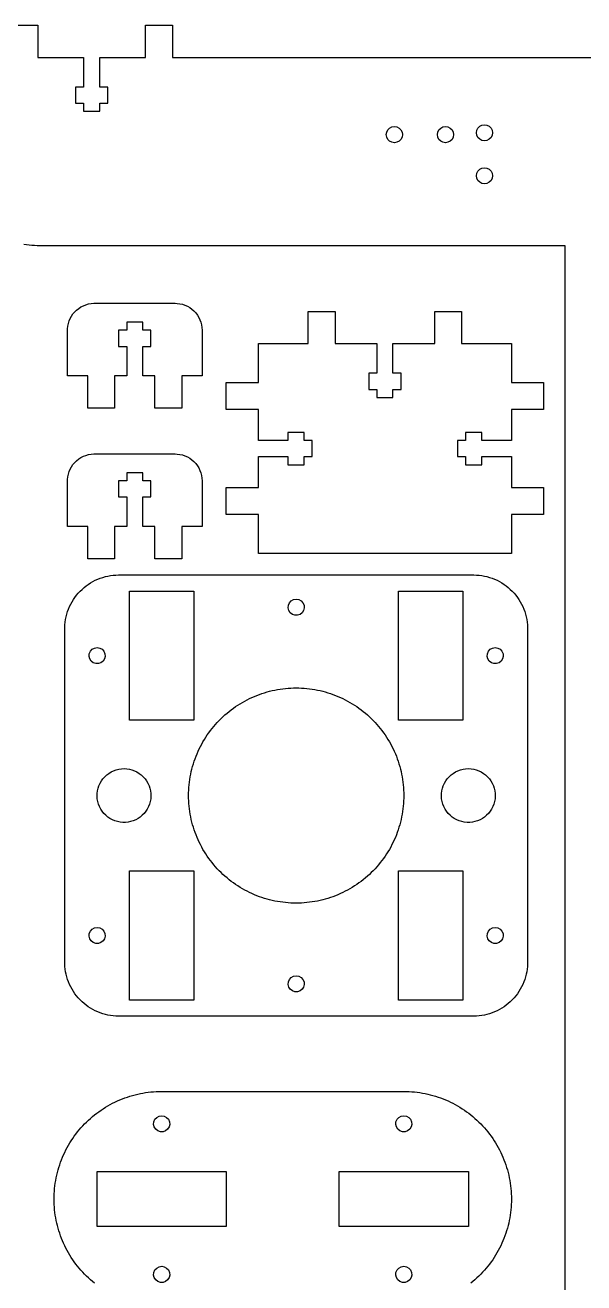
# Model space of a CAD drawing. Extents: x 3 to 1396, y 3 to 487.
# Drawn here: x 642.6 to 746.4, y 139.4 to 373.2 of the extents above; entities that cross this region are included whole.
import ezdxf

# ---------------------------------------------------------------- set-up
doc = ezdxf.new("R2010")
doc.units = 0
doc.layers.add('Layer_1', color=7, linetype='CONTINUOUS')

msp = doc.modelspace()

# ---------------------------------------------------------------- linework, layer by layer
at = {"layer": 'Layer_1', "color": 7}
for points in [[(629.962079, 347.159529), (629.962079, 367.159529), (639.962088, 367.159529), (639.962088, 373.159528), (644.962078, 373.159528), (644.962078, 367.159529), (653.462075, 367.159529), (653.462075, 361.659528), (651.962092, 361.659528), (651.962092, 358.659529), (653.462075, 358.659529), (653.462075, 357.159529), (656.462097, 357.159529), (656.462097, 358.659529), (657.96208, 358.659529), (657.96208, 361.659528), (656.462097, 361.659528), (656.462097, 367.159529), (664.962094, 367.159529), (664.962094, 373.159528), (669.962084, 373.159528), (669.962084, 367.159529), (777.962094, 367.159529)], [(709.712096, 352.809528), (709.785079, 353.273527), (709.998072, 353.691529), (710.330078, 354.023529), (710.748078, 354.236528), (711.212079, 354.309528), (711.676081, 354.236528), (712.09408, 354.023529), (712.426086, 353.691529), (712.639079, 353.273527), (712.71209, 352.809528), (712.639079, 352.345529), (712.426086, 351.927527), (712.09408, 351.595529), (711.676081, 351.382528), (711.212079, 351.309528), (710.748078, 351.382528), (710.330078, 351.595529), (709.998072, 351.927527), (709.785079, 352.345529), (709.712096, 352.809528)], [(719.212091, 352.809528), (719.285074, 353.273527), (719.498095, 353.691529), (719.830073, 354.023529), (720.248073, 354.236528), (720.712074, 354.309528), (721.176076, 354.236528), (721.594075, 354.023529), (721.926081, 353.691529), (722.139074, 353.273527), (722.212085, 352.809528), (722.139074, 352.345529), (721.926081, 351.927527), (721.594075, 351.595529), (721.176076, 351.382528), (720.712074, 351.309528), (720.248073, 351.382528), (719.830073, 351.595529), (719.498095, 351.927527), (719.285074, 352.345529), (719.212091, 352.809528)], [(726.46207, 353.159528), (726.535081, 353.623527), (726.748074, 354.041527), (727.08008, 354.373527), (727.498079, 354.586529), (727.962081, 354.659528), (728.426082, 354.586529), (728.844082, 354.373527), (729.176088, 354.041527), (729.389081, 353.623527), (729.462092, 353.159528), (729.389081, 352.695527), (729.176088, 352.277528), (728.844082, 351.945527), (728.426082, 351.732528), (727.962081, 351.659529), (727.498079, 351.732528), (727.08008, 351.945527), (726.748074, 352.277528), (726.535081, 352.695527), (726.46207, 353.159528)], [(726.46207, 345.159528), (726.535081, 345.623529), (726.748074, 346.041528), (727.08008, 346.373529), (727.498079, 346.586528), (727.962081, 346.659527), (728.426082, 346.586528), (728.844082, 346.373529), (729.176088, 346.041528), (729.389081, 345.623529), (729.462092, 345.159528), (729.389081, 344.695529), (729.176088, 344.277527), (728.844082, 343.945529), (728.426082, 343.732527), (727.962081, 343.659528), (727.498079, 343.732527), (727.08008, 343.945529), (726.748074, 344.277527), (726.535081, 344.695529), (726.46207, 345.159528)], [(644.837081, 332.160527), (644.339072, 332.172522), (643.841091, 332.201528), (643.344098, 332.246529), (642.850096, 332.308527), (642.357082, 332.387527)], [(741.586076, 110.264527), (742.065092, 110.385516), (742.478096, 110.655518), (742.78109, 111.045521), (742.94207, 111.512514), (742.94207, 111.759515), (742.962107, 111.759515), (742.962079, 332.159528), (644.962078, 332.159528), (644.962078, 332.161504), (644.837081, 332.1604)], [(650.462081, 307.959529), (650.462081, 316.459529), (650.468007, 316.459529), (650.468092, 316.708528), (650.518074, 317.204527), (650.617077, 317.693528), (650.764087, 318.169527), (650.95707, 318.628528), (651.196084, 319.066528), (651.476077, 319.478527), (651.797076, 319.860529), (652.154088, 320.208529), (652.543074, 320.519529), (652.96209, 320.789529), (653.406082, 321.017527), (653.870083, 321.199527), (654.349071, 321.334528), (654.840081, 321.42053), (655.337074, 321.457529), (655.462071, 321.454537), (655.462071, 321.459524), (670.462097, 321.459527), (670.462097, 321.454532), (670.83607, 321.445526), (671.330072, 321.383527), (671.816086, 321.272529), (672.289091, 321.113528), (672.743074, 320.908528), (673.175071, 320.659529), (673.579072, 320.368529), (673.953073, 320.038527), (674.292078, 319.673529), (674.593097, 319.276527), (674.85308, 318.850529), (675.069093, 318.401528), (675.240091, 317.933527), (675.363084, 317.450529), (675.437082, 316.957529), (675.4622, 316.459529)], [(675.462087, 316.459529), (675.462087, 307.959529), (671.712088, 307.959529), (671.712088, 301.959529), (666.712098, 301.959529), (666.712098, 307.959529), (664.462081, 307.959529), (664.462081, 313.459529), (665.962092, 313.459529), (665.962092, 316.459529), (664.462081, 316.459529), (664.462081, 317.959528), (661.462087, 317.959528), (661.462087, 316.459529), (659.962076, 316.459529), (659.962076, 313.459529), (661.462087, 313.459529), (661.462087, 307.959529), (659.21207, 307.959529), (659.21207, 301.959529), (654.21208, 301.959529), (654.21208, 307.959529), (650.462081, 307.959529)], [(679.936071, 282.209528), (679.936071, 287.209529), (685.936088, 287.209529), (685.936088, 292.959528), (691.436091, 292.959528), (691.436091, 291.459528), (694.436085, 291.459528), (694.436085, 292.959528), (695.936096, 292.959528), (695.936096, 295.959527), (694.436085, 295.959527), (694.436085, 297.459527), (691.436091, 297.459527), (691.436091, 295.959527), (685.936088, 295.959527), (685.936088, 301.709528), (679.936071, 301.709528), (679.936071, 306.709527), (685.936088, 306.709527), (685.936088, 313.959528), (695.192073, 313.959528), (695.192073, 319.959527), (700.192092, 319.959527), (700.192092, 313.959528), (707.949082, 313.959528), (707.949082, 308.459528), (706.449071, 308.459528), (706.449071, 305.459528), (707.949082, 305.459528), (707.949082, 303.959528), (710.949076, 303.959528), (710.949076, 305.459528), (712.449087, 305.459528), (712.449087, 308.459528), (710.949076, 308.459528), (710.949076, 313.959528), (718.705079, 313.959528), (718.705079, 319.959527), (723.705097, 319.959527), (723.705097, 313.959528), (732.962071, 313.959528), (732.962071, 306.709527), (738.962087, 306.709527), (738.962087, 301.709528), (732.962071, 301.709528), (732.962071, 295.959527), (727.462096, 295.959527), (727.462096, 297.459527), (724.462074, 297.459527), (724.462074, 295.959527), (722.962091, 295.959527), (722.962091, 292.959528), (724.462074, 292.959528), (724.462074, 291.459528), (727.462096, 291.459528), (727.462096, 292.959528), (732.962071, 292.959528), (732.962071, 287.209529), (738.962087, 287.209529), (738.962087, 282.209528), (732.962071, 282.209528), (732.962071, 274.959527), (685.936088, 274.959527), (685.936088, 282.209528), (679.936071, 282.209528)], [(650.462081, 279.959528), (650.462081, 288.459528), (650.468007, 288.459528), (650.468092, 288.708527), (650.518074, 289.204527), (650.617077, 289.693528), (650.764087, 290.169529), (650.95707, 290.628527), (651.196084, 291.066528), (651.476077, 291.478527), (651.797076, 291.860529), (652.154088, 292.208529), (652.543074, 292.519529), (652.96209, 292.789528), (653.406082, 293.017527), (653.870083, 293.199529), (654.349071, 293.334527), (654.840081, 293.420529), (655.337074, 293.457528), (655.462071, 293.454537), (655.462071, 293.459524), (670.462097, 293.459529), (670.462097, 293.454534), (670.83607, 293.445525), (671.330072, 293.383527), (671.816086, 293.272529), (672.289091, 293.113528), (672.743074, 292.908527), (673.175071, 292.659528), (673.579072, 292.368529), (673.953073, 292.038529), (674.292078, 291.673528), (674.593097, 291.276529), (674.85308, 290.850529), (675.069093, 290.401527), (675.240091, 289.933527), (675.363084, 289.450529), (675.437082, 288.957529), (675.4622, 288.459528)], [(675.462087, 288.459528), (675.462087, 279.959528), (671.712088, 279.959528), (671.712088, 273.959529), (666.712098, 273.959529), (666.712098, 279.959528), (664.462081, 279.959528), (664.462081, 285.459528), (665.962092, 285.459528), (665.962092, 288.459528), (664.462081, 288.459528), (664.462081, 289.959528), (661.462087, 289.959528), (661.462087, 288.459528), (659.962076, 288.459528), (659.962076, 285.459528), (661.462087, 285.459528), (661.462087, 279.959528), (659.21207, 279.959528), (659.21207, 273.959529), (654.21208, 273.959529), (654.21208, 279.959528), (650.462081, 279.959528)], [(649.990092, 261.706527), (650.040074, 262.202529), (650.114072, 262.695529), (650.213076, 263.184527), (650.336097, 263.667528), (650.483078, 264.144529), (650.653089, 264.612529), (650.847088, 265.072529), (651.063073, 265.521527), (651.302087, 265.959528), (651.56207, 266.384529), (651.843079, 266.796528), (652.144097, 267.19453), (652.46408, 267.576529), (652.803086, 267.941527), (653.160097, 268.290528), (653.53407, 268.619529), (653.924072, 268.930529), (654.32909, 269.221529), (654.748077, 269.492527), (655.179086, 269.741529), (655.623078, 269.969528), (656.078077, 270.174528), (656.542079, 270.356528), (657.014095, 270.515529), (657.494071, 270.650527), (657.981073, 270.761528), (658.472084, 270.847529), (658.966085, 270.909528), (659.464095, 270.947529), (659.962076, 270.959524), (725.962085, 270.959529), (726.460094, 270.947535), (726.958075, 270.909528), (727.452077, 270.847529), (727.943087, 270.761528), (728.43009, 270.650527), (728.910094, 270.515529), (729.382082, 270.356528), (729.846084, 270.174528), (730.301082, 269.969528), (730.745074, 269.741529), (731.176084, 269.492527), (731.595071, 269.221529), (732.000088, 268.930529), (732.390091, 268.619529), (732.764092, 268.290528), (733.121075, 267.941527), (733.46008, 267.576529), (733.780092, 267.19453), (734.081082, 266.796528), (734.362091, 266.384529), (734.622074, 265.959528), (734.861088, 265.521527), (735.077072, 265.072529), (735.271072, 264.612529), (735.441083, 264.144529), (735.588092, 263.667528), (735.711085, 263.184527), (735.810088, 262.695529), (735.884087, 262.202529), (735.934097, 261.706527), (735.958932, 261.208528)], [(661.966079, 243.959527), (661.966079, 267.959527), (673.958097, 267.959527), (673.958097, 243.959527), (661.966079, 243.959527)], [(711.966092, 243.959527), (711.966092, 267.959527), (723.958081, 267.959527), (723.958081, 243.959527), (711.966092, 243.959527)], [(691.467079, 264.835527), (691.508086, 265.327528), (691.706093, 265.779527), (692.04109, 266.143528), (692.475092, 266.378529), (692.962094, 266.459527), (693.449097, 266.378529), (693.88307, 266.143528), (694.218096, 265.779527), (694.416075, 265.327528), (694.457082, 264.835527), (694.336093, 264.356528), (694.066091, 263.943527), (693.676088, 263.640528), (693.209095, 263.479528), (692.715094, 263.479528), (692.248072, 263.640528), (691.858098, 263.943527), (691.588096, 264.356528), (691.467079, 264.835527)], [(649.962096, 198.959521), (649.962096, 260.959527), (649.9652, 260.959527)], [(649.965087, 260.959527), (649.965087, 261.208528), (649.990205, 261.706527)], [(735.959073, 261.208528), (735.959073, 260.959527), (735.962178, 260.959527), (735.962093, 198.959521), (735.958989, 198.959521), (735.959073, 198.710516), (735.934238, 198.212535)], [(654.467096, 255.835528), (654.508075, 256.327529), (654.706082, 256.779528), (655.04108, 257.143527), (655.475081, 257.378527), (655.962084, 257.459528), (656.449086, 257.378527), (656.883088, 257.143527), (657.218086, 256.779528), (657.416093, 256.327529), (657.457071, 255.835528), (657.336083, 255.356529), (657.066081, 254.943528), (656.676078, 254.640529), (656.209085, 254.479529), (655.715083, 254.479529), (655.24809, 254.640529), (654.858087, 254.943528), (654.588085, 255.356529), (654.467096, 255.835528)], [(728.467089, 255.835528), (728.508096, 256.327529), (728.706075, 256.779528), (729.041073, 257.143527), (729.475074, 257.378527), (729.962077, 257.459528), (730.44908, 257.378527), (730.883081, 257.143527), (731.218079, 256.779528), (731.416086, 256.327529), (731.457093, 255.835528), (731.336076, 255.356529), (731.066074, 254.943528), (730.676071, 254.640529), (730.209078, 254.479529), (729.715076, 254.479529), (729.248083, 254.640529), (728.85808, 254.943528), (728.588078, 255.356529), (728.467089, 255.835528)], [(672.962078, 229.959529), (672.968005, 230.458529), (672.986998, 230.956527), (673.018071, 231.454528), (673.061082, 231.950528), (673.117074, 232.446528), (673.18509, 232.940527), (673.266088, 233.432528), (673.35908, 233.922528), (673.463079, 234.409528), (673.580088, 234.894529), (673.71008, 235.376528), (673.851078, 235.854528), (674.003083, 236.329528), (674.16807, 236.799529), (674.34508, 237.266528), (674.53208, 237.728529), (674.732091, 238.185528), (674.94308, 238.637527), (675.165076, 239.083528), (675.398079, 239.524529), (675.641072, 239.959529), (675.896088, 240.388529), (676.161095, 240.810528), (676.43708, 241.225527), (676.723084, 241.634529), (677.019079, 242.035528), (677.325092, 242.42953), (677.641097, 242.815528), (677.966076, 243.193528), (678.301073, 243.562528), (678.645074, 243.924528), (678.99709, 244.276527), (679.359096, 244.620528), (679.728074, 244.955528), (680.106082, 245.280527), (680.492077, 245.596529), (680.886088, 245.902528), (681.287069, 246.198528), (681.696094, 246.484529), (682.111073, 246.760529), (682.53308, 247.025527), (682.962086, 247.280529), (683.397075, 247.523528), (683.838076, 247.756528), (684.284072, 247.978529), (684.736079, 248.189527), (685.193081, 248.389529), (685.655079, 248.576527), (686.122072, 248.753528), (686.592085, 248.918527), (687.067093, 249.070529), (687.545093, 249.211527), (688.027072, 249.341527), (688.512071, 249.458528), (688.999074, 249.562527), (689.489096, 249.655528), (689.981094, 249.736528), (690.475096, 249.804527), (690.971073, 249.860528), (691.467079, 249.903528), (691.965088, 249.934527), (692.463097, 249.95352), (692.962094, 249.95954), (693.461092, 249.953518), (693.959073, 249.934535), (694.457082, 249.903528), (694.953088, 249.860528), (695.449093, 249.804527), (695.943095, 249.736528), (696.435093, 249.655528), (696.925087, 249.562527), (697.41209, 249.458528), (697.897089, 249.341527), (698.379096, 249.211527), (698.857096, 249.070529), (699.332076, 248.918527), (699.802089, 248.753528), (700.269082, 248.576527), (700.73108, 248.389529), (701.188082, 248.189527), (701.640089, 247.978529), (702.086085, 247.756528), (702.527085, 247.523528), (702.962074, 247.280529), (703.39108, 247.025527), (703.813087, 246.760529), (704.228095, 246.484529), (704.637092, 246.198528), (705.038073, 245.902528), (705.432083, 245.596529), (705.818079, 245.280527), (706.196087, 244.955528), (706.565093, 244.620528), (706.927071, 244.276527), (707.279087, 243.924528), (707.623087, 243.562528), (707.958085, 243.193528), (708.283092, 242.815528), (708.599096, 242.42953), (708.905082, 242.035528), (709.201076, 241.634529), (709.48708, 241.225527), (709.763094, 240.810528), (710.028072, 240.388529), (710.283088, 239.959529), (710.526082, 239.524529), (710.759084, 239.083528), (710.98108, 238.637527), (711.19207, 238.185528), (711.39208, 237.728529), (711.579081, 237.266528), (711.756091, 236.799529), (711.921078, 236.329528), (712.073083, 235.854528), (712.214081, 235.376528), (712.344072, 234.894529), (712.461082, 234.409528), (712.565081, 233.922528), (712.658073, 233.432528), (712.739071, 232.940527), (712.807086, 232.446528), (712.863079, 231.950528), (712.90609, 231.454528), (712.937078, 230.956527), (712.955987, 230.458529), (712.961998, 229.959529), (712.956156, 229.460529), (712.937162, 228.962529), (712.90609, 228.464528), (712.863079, 227.968528), (712.807086, 227.472528), (712.739071, 226.978529), (712.658073, 226.486528), (712.565081, 225.996528), (712.461082, 225.509528), (712.344072, 225.024529), (712.214081, 224.542528), (712.073083, 224.064528), (711.921078, 223.589528), (711.756091, 223.119529), (711.579081, 222.652528), (711.39208, 222.190527), (711.19207, 221.733528), (710.98108, 221.281529), (710.759084, 220.835528), (710.526082, 220.394527), (710.283088, 219.959527), (710.028072, 219.530529), (709.763094, 219.108528), (709.48708, 218.693529), (709.201076, 218.284529), (708.905082, 217.883528), (708.599096, 217.489529), (708.283092, 217.103528), (707.958085, 216.725528), (707.623087, 216.356528), (707.279087, 215.994528), (706.927071, 215.642529), (706.565093, 215.298528), (706.196087, 214.963527), (705.818079, 214.638529), (705.432083, 214.322527), (705.038073, 214.016528), (704.637092, 213.720528), (704.228095, 213.434529), (703.813087, 213.158527), (703.39108, 212.893529), (702.962074, 212.638527), (702.527085, 212.395528), (702.086085, 212.162528), (701.640089, 211.940529), (701.188082, 211.729529), (700.73108, 211.529529), (700.269082, 211.342529), (699.802089, 211.165527), (699.332076, 211.000529), (698.857096, 210.848527), (698.379096, 210.707529), (697.897089, 210.577529), (697.41209, 210.460528), (696.925087, 210.356529), (696.435093, 210.263528), (695.943095, 210.182528), (695.449093, 210.114529), (694.953088, 210.058528), (694.457082, 210.015528), (693.959073, 209.984529), (693.461092, 209.965536), (692.962094, 209.959516), (692.463097, 209.965538), (691.965088, 209.984521), (691.467079, 210.015528), (690.971073, 210.058528), (690.475096, 210.114529), (689.981094, 210.182528), (689.489096, 210.263528), (688.999074, 210.356529), (688.512071, 210.460528), (688.027072, 210.577529), (687.545093, 210.707529), (687.067093, 210.848527), (686.592085, 211.000529), (686.122072, 211.165527), (685.655079, 211.342529), (685.193081, 211.529529), (684.736079, 211.729529), (684.284072, 211.940529), (683.838076, 212.162528), (683.397075, 212.395528), (682.962086, 212.638527), (682.53308, 212.893529), (682.111073, 213.158527), (681.696094, 213.434529), (681.287069, 213.720528), (680.886088, 214.016528), (680.492077, 214.322527), (680.106082, 214.638529), (679.728074, 214.963527), (679.359096, 215.298528), (678.99709, 215.642529), (678.645074, 215.994528), (678.301073, 216.356528), (677.966076, 216.725528), (677.641097, 217.103528), (677.325092, 217.489529), (677.019079, 217.883528), (676.723084, 218.284529), (676.43708, 218.693529), (676.161095, 219.108528), (675.896088, 219.530529), (675.641072, 219.959527), (675.398079, 220.394527), (675.165076, 220.835528), (674.94308, 221.281529), (674.732091, 221.733528), (674.53208, 222.190527), (674.34508, 222.652528), (674.16807, 223.119529), (674.003083, 223.589528), (673.851078, 224.064528), (673.71008, 224.542528), (673.580088, 225.024529), (673.463079, 225.509528), (673.35908, 225.996528), (673.266088, 226.486528), (673.18509, 226.978529), (673.117074, 227.472528), (673.061082, 227.968528), (673.018071, 228.464528), (672.987083, 228.962529), (672.968174, 229.460529), (672.962163, 229.959529)], [(655.976082, 230.333527), (656.038086, 230.827529), (656.149084, 231.313527), (656.308088, 231.786529), (656.513094, 232.240528), (656.762071, 232.672529), (657.05307, 233.076527), (657.383073, 233.450528), (657.748071, 233.789528), (658.145073, 234.090529), (658.571087, 234.350529), (659.020074, 234.566528), (659.488084, 234.737529), (659.971079, 234.860527), (660.464093, 234.934529), (660.962074, 234.959533), (661.460083, 234.934523), (661.953097, 234.860527), (662.436092, 234.737529), (662.904073, 234.566528), (663.353089, 234.350529), (663.779075, 234.090529), (664.176077, 233.789528), (664.541075, 233.450528), (664.871077, 233.076527), (665.162077, 232.672529), (665.411081, 232.240528), (665.616088, 231.786529), (665.775092, 231.313527), (665.88609, 230.827529), (665.948094, 230.333527), (665.960229, 229.834527)], [(719.976095, 230.333527), (720.038071, 230.827529), (720.149097, 231.313527), (720.308073, 231.786529), (720.513079, 232.240528), (720.762084, 232.672529), (721.053083, 233.076527), (721.383086, 233.450528), (721.748084, 233.789528), (722.145086, 234.090529), (722.571072, 234.350529), (723.020088, 234.566528), (723.488097, 234.737529), (723.971092, 234.860527), (724.464078, 234.934529), (724.962087, 234.959533), (725.460096, 234.934523), (725.953082, 234.860527), (726.436077, 234.737529), (726.904086, 234.566528), (727.353074, 234.350529), (727.779088, 234.090529), (728.17609, 233.789528), (728.541088, 233.450528), (728.87109, 233.076527), (729.16209, 232.672529), (729.411094, 232.240528), (729.616072, 231.786529), (729.775076, 231.313527), (729.886074, 230.827529), (729.948079, 230.333527), (729.960214, 229.834527)], [(655.964088, 229.834527), (655.976223, 230.333527)], [(665.960088, 229.834527), (665.923089, 229.337529), (665.837096, 228.846527), (665.702081, 228.367528), (665.520076, 227.903529), (665.292096, 227.459529), (665.022094, 227.040527), (664.711086, 226.651529), (664.363077, 226.294529), (663.98109, 225.973527), (663.569073, 225.693529), (663.131093, 225.454529), (662.672086, 225.261528), (662.19609, 225.114527), (661.707084, 225.015529), (661.211078, 224.965528), (660.713097, 224.965528), (660.217092, 225.015529), (659.728085, 225.114527), (659.252089, 225.261528), (658.793083, 225.454529), (658.355074, 225.693529), (657.943086, 225.973527), (657.56107, 226.294529), (657.21309, 226.651529), (656.902081, 227.040527), (656.632079, 227.459529), (656.404072, 227.903529), (656.222095, 228.367528), (656.08708, 228.846527), (656.001087, 229.337529), (655.964088, 229.834527)], [(719.964072, 229.834527), (719.976208, 230.333527)], [(729.960073, 229.834527), (729.923074, 229.337529), (729.837081, 228.846527), (729.702094, 228.367528), (729.520089, 227.903529), (729.292081, 227.459529), (729.022079, 227.040527), (728.71107, 226.651529), (728.36309, 226.294529), (727.981074, 225.973527), (727.569086, 225.693529), (727.131078, 225.454529), (726.672071, 225.261528), (726.196075, 225.114527), (725.707097, 225.015529), (725.211092, 224.965528), (724.713082, 224.965528), (724.217077, 225.015529), (723.72807, 225.114527), (723.252074, 225.261528), (722.793096, 225.454529), (722.355087, 225.693529), (721.943071, 225.973527), (721.561083, 226.294529), (721.213075, 226.651529), (720.902094, 227.040527), (720.632092, 227.459529), (720.404085, 227.903529), (720.22208, 228.367528), (720.087093, 228.846527), (720.001072, 229.337529), (719.964072, 229.834527)], [(661.966079, 191.959535), (661.966079, 215.959529), (673.958097, 215.959529), (673.958097, 191.959535), (661.966079, 191.959535)], [(711.966092, 191.959535), (711.966092, 215.959529), (723.958081, 215.959529), (723.958081, 191.959535), (711.966092, 191.959535)], [(654.467096, 203.835528), (654.508075, 204.327529), (654.706082, 204.779527), (655.04108, 205.143529), (655.475081, 205.378527), (655.962084, 205.459528), (656.449086, 205.378527), (656.883088, 205.143529), (657.218086, 204.779527), (657.416093, 204.327529), (657.457071, 203.835528), (657.336083, 203.356543), (657.066081, 202.943539), (656.676078, 202.640517), (656.209085, 202.479537), (655.715083, 202.479537), (655.24809, 202.640517), (654.858087, 202.943539), (654.588085, 203.356543), (654.467096, 203.835528)], [(728.467089, 203.835528), (728.508096, 204.327529), (728.706075, 204.779527), (729.041073, 205.143529), (729.475074, 205.378527), (729.962077, 205.459528), (730.44908, 205.378527), (730.883081, 205.143529), (731.218079, 204.779527), (731.416086, 204.327529), (731.457093, 203.835528), (731.336076, 203.356543), (731.066074, 202.943539), (730.676071, 202.640517), (730.209078, 202.479537), (729.715076, 202.479537), (729.248083, 202.640517), (728.85808, 202.943539), (728.588078, 203.356543), (728.467089, 203.835528)], [(649.965087, 198.710516), (649.965087, 198.959521), (649.961983, 198.959521)], [(659.464095, 188.971535), (658.966085, 189.009522), (658.472084, 189.071527), (657.981073, 189.15752), (657.494071, 189.268518), (657.014095, 189.403533), (656.542079, 189.562537), (656.078077, 189.744542), (655.623078, 189.94952), (655.179086, 190.177527), (654.748077, 190.426532), (654.32909, 190.697522), (653.924072, 190.988521), (653.53407, 191.29953), (653.160097, 191.628516), (652.803086, 191.977512), (652.46408, 192.342539), (652.144097, 192.724526), (651.843079, 193.122516), (651.56207, 193.534532), (651.302087, 193.959531), (651.063073, 194.39754), (650.847088, 194.846527), (650.653089, 195.306521), (650.483078, 195.77453), (650.336097, 196.251514), (650.213076, 196.734537), (650.114072, 197.223515), (650.040074, 197.716529), (649.990092, 198.212535), (649.964974, 198.710516)], [(691.467079, 194.83552), (691.508086, 195.327518), (691.706093, 195.779525), (692.04109, 196.143536), (692.475092, 196.378514), (692.962094, 196.45954), (693.449097, 196.378542), (693.88307, 196.143536), (694.218096, 195.779525), (694.416075, 195.327518), (694.457082, 194.83552), (694.336093, 194.356533), (694.066091, 193.943529), (693.676088, 193.640535), (693.209095, 193.479527), (692.715094, 193.479527), (692.248072, 193.640535), (691.858098, 193.943529), (691.588096, 194.356533), (691.467079, 194.83552)], [(735.934097, 198.212535), (735.884087, 197.716529), (735.810088, 197.223515), (735.711085, 196.734537), (735.588092, 196.251542), (735.441083, 195.77453), (735.271072, 195.306521), (735.077072, 194.846527), (734.861088, 194.39754), (734.622074, 193.959531), (734.362091, 193.534532), (734.081082, 193.122516), (733.780092, 192.724526), (733.46008, 192.342539), (733.121075, 191.977512), (732.764092, 191.628516), (732.390091, 191.29953), (732.000088, 190.988521), (731.595071, 190.697522), (731.176084, 190.426532), (730.745074, 190.177527), (730.301082, 189.94952), (729.846084, 189.744542), (729.382082, 189.562537), (728.910094, 189.403533), (728.43009, 189.268518), (727.943087, 189.15752), (727.452077, 189.071527), (726.958075, 189.009522), (726.460094, 188.971535), (725.962085, 188.9594)], [(725.962085, 188.959541), (659.962076, 188.959541), (659.464095, 188.971676)], [(647.962072, 154.959524), (647.967998, 155.458521), (647.986992, 155.956531), (648.018093, 156.45454), (648.061075, 156.950517), (648.117096, 157.446523), (648.185084, 157.940525), (648.266081, 158.432523), (648.359074, 158.922517), (648.463072, 159.409519), (648.580082, 159.894518), (648.710073, 160.376526), (648.851072, 160.854525), (649.003076, 161.329534), (649.168092, 161.799518), (649.345073, 162.26654), (649.532074, 162.728537), (649.732085, 163.18554), (649.943074, 163.637519), (650.16507, 164.083515), (650.398073, 164.524543), (650.641094, 164.959532), (650.896082, 165.388538), (651.161089, 165.810517), (651.437074, 166.225525), (651.723078, 166.634521), (652.019072, 167.035531), (652.325086, 167.429513), (652.64109, 167.815537), (652.966097, 168.193517), (653.301095, 168.562522), (653.645096, 168.924529), (653.997083, 169.276516), (654.35909, 169.620517), (654.728095, 169.955543), (655.106076, 170.280522), (655.492071, 170.596526), (655.886081, 170.90254), (656.287091, 171.198534), (656.696087, 171.484538), (657.111095, 171.760523), (657.533074, 172.02553), (657.96208, 172.280518), (658.397097, 172.523539), (658.838098, 172.756514), (659.284093, 172.978538), (659.736072, 173.189527), (660.193075, 173.389538), (660.655072, 173.576539), (661.122094, 173.75352), (661.592078, 173.918536), (662.067087, 174.070541), (662.545086, 174.211539), (663.027094, 174.34153), (663.512093, 174.45854), (663.999095, 174.562539), (664.48909, 174.655531), (664.981088, 174.736529), (665.475089, 174.804516), (665.971095, 174.860537), (666.467072, 174.903519), (666.965082, 174.934536), (667.463091, 174.953445), (667.962088, 174.959456), (712.962083, 174.959541), (713.46108, 174.953614), (713.959089, 174.93462), (714.45707, 174.903519), (714.953076, 174.860537), (715.449081, 174.804516), (715.943083, 174.736529), (716.435081, 174.655531), (716.925075, 174.562539), (717.412078, 174.45854), (717.897077, 174.34153), (718.379084, 174.211539), (718.857084, 174.070541), (719.332092, 173.918536), (719.802077, 173.75352), (720.26907, 173.576539), (720.731096, 173.389538), (721.18807, 173.189527), (721.640077, 172.978538), (722.086073, 172.756542), (722.527074, 172.523539), (722.962091, 172.280518), (723.391097, 172.02553), (723.813076, 171.760523), (724.228083, 171.484538), (724.63708, 171.198534), (725.038089, 170.90254), (725.432072, 170.596526), (725.818095, 170.280522), (726.196075, 169.955543), (726.565081, 169.620517), (726.927087, 169.276516), (727.279075, 168.924529), (727.623076, 168.562522), (727.958073, 168.193517), (728.28308, 167.815537), (728.599085, 167.429513), (728.90507, 167.035531), (729.201093, 166.634521), (729.487097, 166.225525), (729.763082, 165.810517), (730.028089, 165.388538), (730.283076, 164.959532), (730.52607, 164.524543), (730.759072, 164.083515), (730.981097, 163.637519), (731.192086, 163.18554), (731.392097, 162.728537), (731.579097, 162.26654), (731.756079, 161.799518), (731.921094, 161.329534), (732.073071, 160.854525), (732.214097, 160.376526), (732.344089, 159.894518), (732.46107, 159.409519), (732.565097, 158.922517), (732.658089, 158.432523), (732.739087, 157.940525), (732.807074, 157.446523), (732.863096, 156.950517), (732.906078, 156.45454), (732.937094, 155.956531), (732.956003, 155.458521), (732.962014, 154.959524), (732.956144, 154.460527), (732.937179, 153.962518), (732.906078, 153.464537), (732.863096, 152.968531), (732.807074, 152.472525), (732.739087, 151.978524), (732.658089, 151.486526), (732.565097, 150.996531), (732.46107, 150.509529), (732.344089, 150.02453), (732.214097, 149.542523), (732.073071, 149.064523), (731.921094, 148.589515), (731.756079, 148.11953), (731.579097, 147.652537), (731.392097, 147.190539), (731.192086, 146.733537), (730.981097, 146.281529), (730.759072, 145.835534), (730.52607, 145.394533), (730.283076, 144.959516), (730.028089, 144.530538), (729.763082, 144.108531), (729.487097, 143.693523), (729.201093, 143.284527), (728.90507, 142.883517), (728.599085, 142.489535), (728.28308, 142.10354), (727.958073, 141.725531), (727.623076, 141.356526), (727.279075, 140.994519), (726.927087, 140.642532), (726.565081, 140.298531), (726.196075, 139.963533), (725.818095, 139.638526), (725.432072, 139.322522)], [(666.467072, 168.835516), (666.508079, 169.327514), (666.706086, 169.779521), (667.041084, 170.143531), (667.475085, 170.378538), (667.962088, 170.459535), (668.449091, 170.378538), (668.883092, 170.143531), (669.21809, 169.779521), (669.416097, 169.327514), (669.457076, 168.835516), (669.336087, 168.356528), (669.066085, 167.943524), (668.676082, 167.640531), (668.209089, 167.479523), (667.715087, 167.479523), (667.248094, 167.640531), (666.858091, 167.943524), (666.588089, 168.356528), (666.467072, 168.835516)], [(711.467095, 168.835516), (711.508074, 169.327514), (711.706081, 169.779521), (712.041079, 170.143531), (712.47508, 170.378538), (712.962083, 170.459535), (713.449085, 170.378538), (713.883087, 170.143531), (714.218084, 169.779521), (714.416092, 169.327514), (714.45707, 168.835516), (714.336082, 168.356528), (714.06608, 167.943524), (713.676077, 167.640531), (713.209084, 167.479523), (712.715082, 167.479523), (712.248089, 167.640531), (711.858086, 167.943524), (711.588084, 168.356528), (711.467095, 168.835516)], [(655.962084, 149.861518), (655.962084, 160.052535), (679.962092, 160.052535), (679.962092, 149.861518), (655.962084, 149.861518)], [(700.962078, 149.861518), (700.962078, 160.052535), (724.962087, 160.052535), (724.962087, 149.861518), (700.962078, 149.861518)], [(655.492071, 139.322522), (655.106076, 139.638526), (654.728095, 139.963533), (654.35909, 140.298531), (653.997083, 140.642532), (653.645096, 140.994519), (653.301095, 141.356526), (652.966097, 141.725531), (652.64109, 142.10354), (652.325086, 142.489535), (652.019072, 142.883517), (651.723078, 143.284527), (651.437074, 143.693523), (651.161089, 144.108531), (650.896082, 144.530538), (650.641094, 144.959516), (650.398073, 145.394533), (650.16507, 145.835534), (649.943074, 146.281529), (649.732085, 146.733537), (649.532074, 147.190539), (649.345073, 147.652537), (649.168092, 148.11953), (649.003076, 148.589515), (648.851072, 149.064523), (648.710073, 149.542523), (648.580082, 150.02453), (648.463072, 150.509529), (648.359074, 150.996531), (648.266081, 151.486526), (648.185084, 151.978524), (648.117096, 152.472525), (648.061075, 152.968531), (648.018093, 153.464537), (647.987076, 153.962518), (647.968168, 154.460527), (647.962156, 154.959524)], [(666.467072, 140.835515), (666.508079, 141.327513), (666.706086, 141.779521), (667.041084, 142.143531), (667.475085, 142.378537), (667.962088, 142.459535), (668.449091, 142.378537), (668.883092, 142.143531), (669.21809, 141.779521), (669.416097, 141.327513), (669.457076, 140.835515), (669.336087, 140.356528), (669.066085, 139.943524), (668.676082, 139.64053), (668.209089, 139.479522), (667.715087, 139.479522), (667.248094, 139.64053), (666.858091, 139.943524), (666.588089, 140.356528), (666.467072, 140.835515)], [(711.467095, 140.835515), (711.508074, 141.327513), (711.706081, 141.779521), (712.041079, 142.143531), (712.47508, 142.378537), (712.962083, 142.459535), (713.449085, 142.378537), (713.883087, 142.143531), (714.218084, 141.779521), (714.416092, 141.327513), (714.45707, 140.835515), (714.336082, 140.356528), (714.06608, 139.943524), (713.676077, 139.64053), (713.209084, 139.479522), (712.715082, 139.479522), (712.248089, 139.64053), (711.858086, 139.943524), (711.588084, 140.356528), (711.467095, 140.835515)]]:
    msp.add_lwpolyline(points, dxfattribs=at)

doc.saveas('drawing.dxf')
